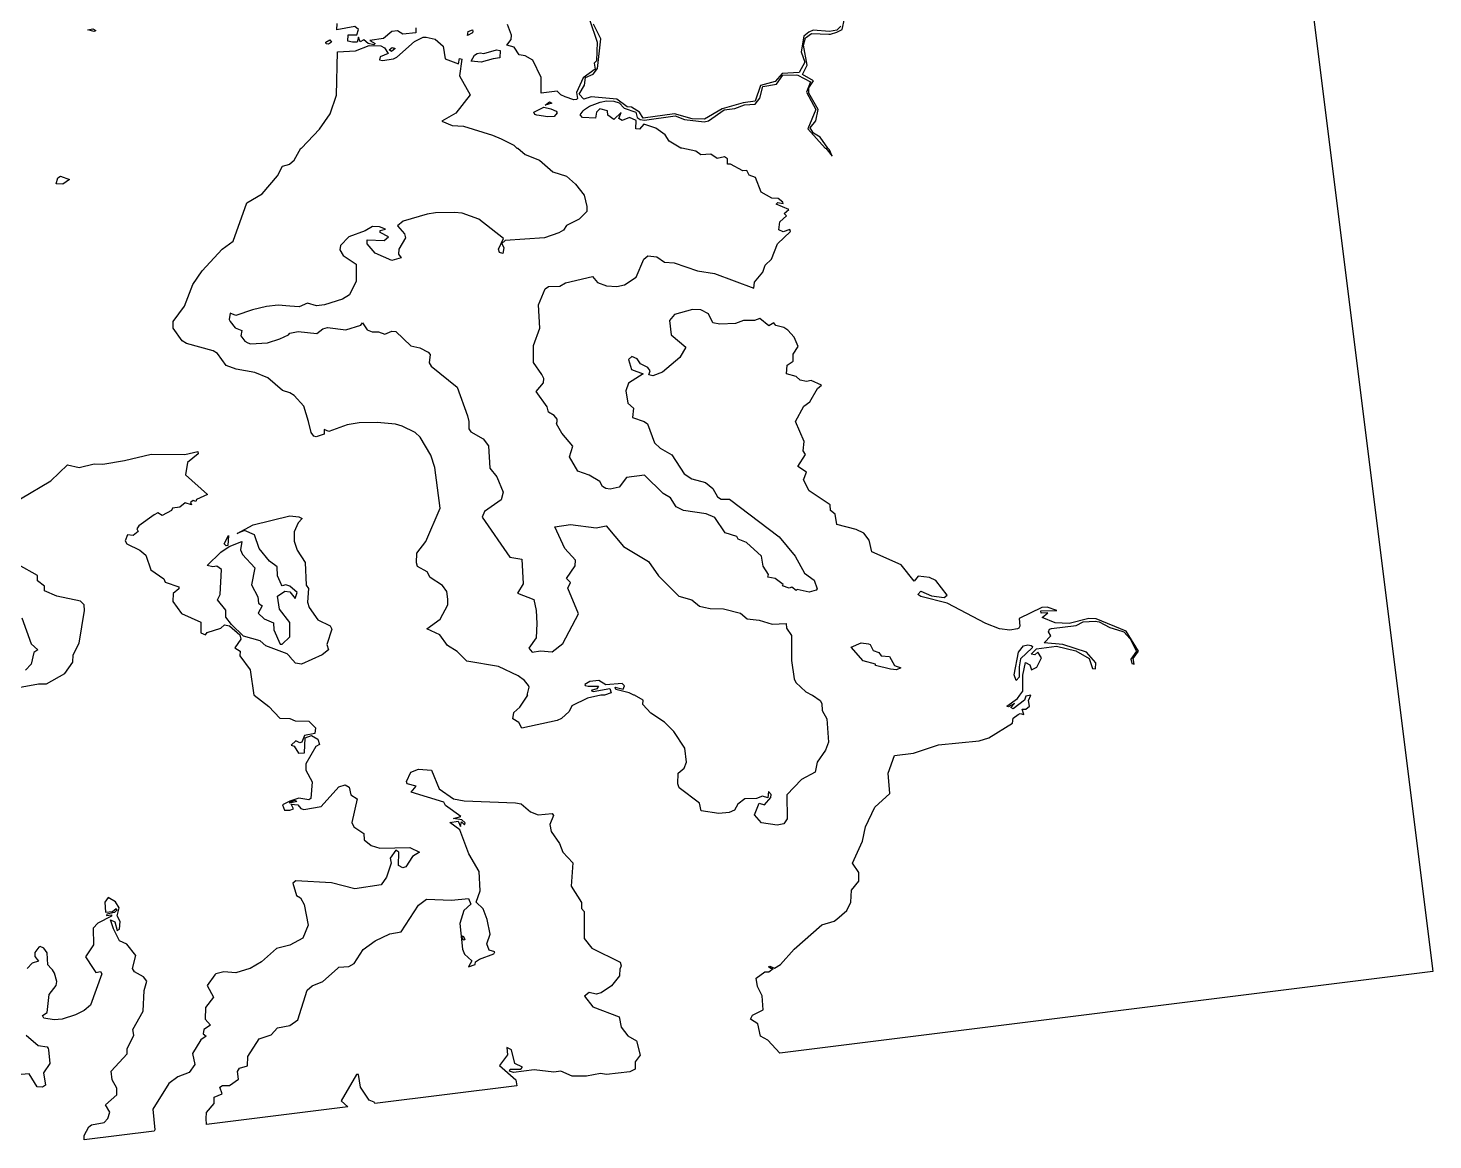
# Model space of a CAD drawing. Header units: inches. Extents: x -128.78 to -121.96, y 47.51 to 52.08.
# Drawn here: x -122.863 to -121.961, y 47.702 to 48.417 of the extents above; entities that cross this region are included whole.
import ezdxf

# ---------------------------------------------------------------- set-up
doc = ezdxf.new("R2010")
doc.units = ezdxf.units.IN
doc.header["$MEASUREMENT"] = 0
doc.layers.add('country_Clip', color=7, linetype='Continuous')

msp = doc.modelspace()

# ---------------------------------------------------------------- linework, layer by layer
at = {"layer": 'country_Clip'}
for points in [[(-122.10976, 49.00216), (-121.96083, 47.81071), (-122.38049, 47.75825), (-122.3881, 47.76659), (-122.39279, 47.76914), (-122.39444, 47.77707), (-122.39927, 47.78005), (-122.39793, 47.78249), (-122.39108, 47.78606), (-122.39177, 47.79506), (-122.39479, 47.8009), (-122.39557, 47.80641), (-122.38997, 47.81049), (-122.38741, 47.81041), (-122.38474, 47.8125), (-122.38614, 47.8125), (-122.38774, 47.81369), (-122.38679, 47.81404), (-122.38375, 47.81282), (-122.37999, 47.81511), (-122.37114, 47.82491), (-122.35352, 47.84055), (-122.34548, 47.84293), (-122.34375, 47.84431), (-122.33731, 47.8499), (-122.3347, 47.8551), (-122.33439, 47.86295), (-122.32974, 47.86872), (-122.32966, 47.87426), (-122.33367, 47.88035), (-122.32736, 47.8943), (-122.32537, 47.90364), (-122.3193, 47.91616), (-122.30978, 47.92499), (-122.31081, 47.938), (-122.30673, 47.94954), (-122.29451, 47.95092), (-122.27855, 47.95625), (-122.25236, 47.95892), (-122.24623, 47.96091), (-122.23101, 47.97018), (-122.23044, 47.97345), (-122.22733, 47.97581), (-122.22592, 47.9764), (-122.22372, 47.97583), (-122.22478, 47.97919), (-122.2224, 47.97915), (-122.21995, 47.98113), (-122.22055, 47.98479), (-122.21906, 47.98828), (-122.22237, 47.98752), (-122.22311, 47.98495), (-122.23051, 47.97948), (-122.23194, 47.9804), (-122.22963, 47.98292), (-122.23342, 47.98075), (-122.23451, 47.98116), (-122.22768, 47.98611), (-122.22615, 47.98828), (-122.22418, 47.9909), (-122.22437, 48.00099), (-122.22254, 48.00915), (-122.21988, 48.00765), (-122.21864, 48.00447), (-122.21536, 48.00618), (-122.21227, 48.01213), (-122.21454, 48.0158), (-122.21658, 48.01413), (-122.21889, 48.01469), (-122.21552, 48.01811), (-122.20269, 48.0198), (-122.19014, 48.01682), (-122.18157, 48.01179), (-122.17942, 48.00547), (-122.17758, 48.00507), (-122.1774, 48.00905), (-122.18348, 48.01589), (-122.19865, 48.02086), (-122.21062, 48.02186), (-122.20634, 48.02637), (-122.20774, 48.02884), (-122.20713, 48.03055), (-122.20596, 48.0311), (-122.19011, 48.03293), (-122.18548, 48.0354), (-122.17772, 48.0359), (-122.17521, 48.0354), (-122.16841, 48.03175), (-122.16077, 48.02945), (-122.15948, 48.02885), (-122.15537, 48.02447), (-122.15118, 48.01653), (-122.15488, 48.01133), (-122.1543, 48.00868), (-122.15286, 48.00815), (-122.15341, 48.01183), (-122.14993, 48.01656), (-122.15784, 48.02947), (-122.17726, 48.03731), (-122.18179, 48.03743), (-122.19444, 48.03439), (-122.20346, 48.03466), (-122.21182, 48.03821), (-122.20823, 48.04122), (-122.21242, 48.04083), (-122.21277, 48.04239), (-122.20237, 48.0426), (-122.20872, 48.04482), (-122.21201, 48.04462), (-122.22662, 48.03743), (-122.22619, 48.03251), (-122.22684, 48.03131), (-122.22764, 48.03087), (-122.23267, 48.02992), (-122.23932, 48.03082), (-122.2481, 48.03437), (-122.27281, 48.0474), (-122.28978, 48.05165), (-122.29169, 48.05301), (-122.28973, 48.05517), (-122.28288, 48.05203), (-122.2748, 48.0509), (-122.2729, 48.05244), (-122.28021, 48.06191), (-122.28425, 48.06383), (-122.29144, 48.06471), (-122.29407, 48.06155), (-122.30252, 48.07209), (-122.32119, 48.08026), (-122.32292, 48.08775), (-122.32654, 48.09233), (-122.33142, 48.09479), (-122.34375, 48.09793), (-122.34485, 48.10467), (-122.34788, 48.107), (-122.34801, 48.11066), (-122.36147, 48.11961), (-122.36524, 48.12654), (-122.36321, 48.13154), (-122.36882, 48.13523), (-122.36401, 48.14301), (-122.3654, 48.14526), (-122.36487, 48.15129), (-122.37044, 48.16406), (-122.36502, 48.17402), (-122.36111, 48.17678), (-122.35626, 48.18541), (-122.35354, 48.18758), (-122.3603, 48.19049), (-122.36335, 48.18978), (-122.3674, 48.19075), (-122.36989, 48.193), (-122.37616, 48.1948), (-122.3757, 48.20029), (-122.37181, 48.20299), (-122.37175, 48.20745), (-122.36854, 48.2123), (-122.37115, 48.21833), (-122.37525, 48.22284), (-122.37786, 48.22458), (-122.38304, 48.22589), (-122.38419, 48.22754), (-122.38754, 48.22554), (-122.39318, 48.23039), (-122.39666, 48.22895), (-122.40377, 48.22904), (-122.40891, 48.22719), (-122.41889, 48.22665), (-122.42347, 48.2276), (-122.42632, 48.23329), (-122.43122, 48.23594), (-122.43645, 48.23605), (-122.44818, 48.23283), (-122.45119, 48.22899), (-122.45019, 48.21976), (-122.44083, 48.21187), (-122.44467, 48.20535), (-122.4557, 48.19587), (-122.46208, 48.19341), (-122.46458, 48.1941), (-122.46376, 48.19658), (-122.46517, 48.19875), (-122.46986, 48.2012), (-122.472, 48.20433), (-122.47541, 48.20589), (-122.47754, 48.20402), (-122.4757, 48.19758), (-122.46831, 48.19471), (-122.4776, 48.18866), (-122.47925, 48.18382), (-122.47809, 48.1758), (-122.47444, 48.17261), (-122.47511, 48.16665), (-122.46761, 48.16406), (-122.46552, 48.16254), (-122.46084, 48.1505), (-122.45729, 48.14696), (-122.4497, 48.14268), (-122.44188, 48.13058), (-122.43691, 48.12728), (-122.42814, 48.12495), (-122.42347, 48.121), (-122.42054, 48.11579), (-122.41812, 48.11428), (-122.41282, 48.11413), (-122.38092, 48.08999), (-122.3705, 48.07759), (-122.36455, 48.06667), (-122.35825, 48.06208), (-122.35648, 48.05665), (-122.35712, 48.05568), (-122.36153, 48.05437), (-122.36933, 48.05619), (-122.36989, 48.05557), (-122.37264, 48.05757), (-122.37432, 48.05704), (-122.37865, 48.05857), (-122.37822, 48.05938), (-122.38342, 48.06318), (-122.3882, 48.06399), (-122.38764, 48.06575), (-122.39118, 48.07109), (-122.39217, 48.07766), (-122.40186, 48.08639), (-122.40718, 48.0885), (-122.40812, 48.0903), (-122.41543, 48.09255), (-122.42217, 48.10248), (-122.42774, 48.10488), (-122.44224, 48.10683), (-122.4471, 48.10935), (-122.45055, 48.11504), (-122.45528, 48.11795), (-122.46733, 48.12973), (-122.47902, 48.12803), (-122.48366, 48.12184), (-122.48942, 48.12061), (-122.49227, 48.12113), (-122.49426, 48.1224), (-122.49605, 48.12548), (-122.50292, 48.1297), (-122.51022, 48.13225), (-122.51546, 48.14134), (-122.51338, 48.14818), (-122.52045, 48.1566), (-122.52382, 48.16263), (-122.5235, 48.16406), (-122.52336, 48.16557), (-122.52539, 48.16796), (-122.52913, 48.17005), (-122.52991, 48.17356), (-122.53687, 48.18346), (-122.53217, 48.18903), (-122.53213, 48.19179), (-122.53325, 48.19429), (-122.53866, 48.20207), (-122.53874, 48.21299), (-122.53464, 48.22411), (-122.53539, 48.23917), (-122.53116, 48.24948), (-122.529, 48.2508), (-122.52183, 48.25115), (-122.51809, 48.25317), (-122.5008, 48.25722), (-122.49758, 48.25349), (-122.4917, 48.25142), (-122.4852, 48.25091), (-122.48011, 48.252), (-122.47271, 48.25696), (-122.46772, 48.26837), (-122.46528, 48.2706), (-122.45944, 48.2699), (-122.45445, 48.26649), (-122.44839, 48.26612), (-122.43337, 48.26092), (-122.42247, 48.25916), (-122.39705, 48.24991), (-122.39674, 48.25377), (-122.39122, 48.26007), (-122.38973, 48.26463), (-122.38567, 48.26851), (-122.38193, 48.27831), (-122.37362, 48.28634), (-122.37408, 48.2875), (-122.37821, 48.28602), (-122.38099, 48.28723), (-122.38047, 48.29242), (-122.37616, 48.29629), (-122.37761, 48.29787), (-122.37464, 48.30034), (-122.3827, 48.30391), (-122.38179, 48.30493), (-122.37828, 48.30417), (-122.37852, 48.30511), (-122.38157, 48.30736), (-122.38555, 48.30762), (-122.39241, 48.31147), (-122.39607, 48.32096), (-122.40019, 48.32242), (-122.40157, 48.32547), (-122.40421, 48.32532), (-122.41213, 48.32959), (-122.41408, 48.32943), (-122.41403, 48.33291), (-122.41598, 48.33419), (-122.42072, 48.33305), (-122.42463, 48.33585), (-122.43122, 48.33543), (-122.43434, 48.33795), (-122.44336, 48.33984), (-122.44402, 48.33984), (-122.45149, 48.3444), (-122.45415, 48.34831), (-122.46017, 48.35265), (-122.46773, 48.35513), (-122.47051, 48.35199), (-122.473, 48.35216), (-122.47273, 48.35768), (-122.47705, 48.35951), (-122.48164, 48.3576), (-122.48387, 48.35896), (-122.4824, 48.36267), (-122.48705, 48.35814), (-122.49084, 48.36093), (-122.49114, 48.36371), (-122.496, 48.36508), (-122.49829, 48.3629), (-122.49876, 48.35907), (-122.50713, 48.35957), (-122.50869, 48.36115), (-122.50679, 48.36389), (-122.5058, 48.36469), (-122.50268, 48.36672), (-122.49592, 48.36931), (-122.4917, 48.37018), (-122.48701, 48.3699), (-122.48372, 48.36883), (-122.48031, 48.36554), (-122.47293, 48.36303), (-122.47211, 48.35949), (-122.47019, 48.35829), (-122.46728, 48.35777), (-122.44756, 48.36048), (-122.44162, 48.35812), (-122.42911, 48.35666), (-122.42619, 48.35745), (-122.41611, 48.36435), (-122.40938, 48.36523), (-122.40314, 48.36755), (-122.39622, 48.36799), (-122.39329, 48.37186), (-122.39135, 48.37944), (-122.38254, 48.38089), (-122.3784, 48.38671), (-122.36966, 48.38699), (-122.36874, 48.38681), (-122.36064, 48.38235), (-122.3632, 48.37579), (-122.35729, 48.36455), (-122.36232, 48.35224), (-122.3513, 48.33984), (-122.35086, 48.33984), (-122.34672, 48.3347), (-122.34854, 48.33876), (-122.34962, 48.33984), (-122.35445, 48.34688), (-122.35885, 48.34944), (-122.36085, 48.35276), (-122.35735, 48.35737), (-122.35587, 48.3646), (-122.36174, 48.37515), (-122.36174, 48.37848), (-122.35876, 48.38313), (-122.3659, 48.38716), (-122.36274, 48.39304), (-122.3651, 48.40602), (-122.36389, 48.4108), (-122.3601, 48.41349), (-122.34895, 48.41301), (-122.34781, 48.41313), (-122.34375, 48.41434), (-122.34044, 48.41607), (-122.33883, 48.42287)], [(-122.5026, 48.42257), (-122.49785, 48.40799), (-122.49826, 48.39598), (-122.49971, 48.3944), (-122.49899, 48.39051), (-122.50685, 48.38494), (-122.51096, 48.37567), (-122.51036, 48.37178), (-122.51099, 48.37111), (-122.51274, 48.37094), (-122.5183, 48.37271), (-122.52106, 48.37399), (-122.52353, 48.37642), (-122.53365, 48.37506), (-122.53384, 48.38518), (-122.53903, 48.39636), (-122.54407, 48.39906), (-122.54798, 48.39968), (-122.55109, 48.40467), (-122.5559, 48.4059), (-122.553, 48.40966), (-122.5528, 48.41235), (-122.55527, 48.41918)], [(-122.81991, 48.41536), (-122.82101, 48.41473), (-122.82499, 48.41583), (-122.82178, 48.4165), (-122.81991, 48.41536)], [(-122.6143, 48.41724), (-122.6143, 48.41392), (-122.62265, 48.41301), (-122.62614, 48.41529), (-122.62972, 48.41487), (-122.63505, 48.41035), (-122.64375, 48.4089), (-122.64035, 48.40703), (-122.64125, 48.40631), (-122.64496, 48.40704), (-122.64774, 48.40949), (-122.65013, 48.40806), (-122.65116, 48.41122), (-122.65189, 48.40799), (-122.655, 48.40782), (-122.65801, 48.40862), (-122.65778, 48.41274), (-122.65218, 48.41255), (-122.65101, 48.4161), (-122.65344, 48.41792), (-122.66493, 48.41582), (-122.66481, 48.41987)], [(-122.5778, 48.41382), (-122.58117, 48.41223), (-122.58074, 48.41472), (-122.57789, 48.41578), (-122.57754, 48.41502), (-122.5778, 48.41382)], [(-122.34112, 48.41811), (-122.34375, 48.41574), (-122.34853, 48.41469), (-122.35901, 48.41555), (-122.36172, 48.41445), (-122.36497, 48.41168), (-122.36669, 48.40173), (-122.36443, 48.39498), (-122.36794, 48.38837), (-122.37887, 48.3878), (-122.38344, 48.38254), (-122.39284, 48.38001), (-122.39619, 48.36991), (-122.40387, 48.36892), (-122.41754, 48.36499), (-122.4287, 48.35833), (-122.4367, 48.35862), (-122.44806, 48.3618), (-122.46814, 48.35905), (-122.4705, 48.36283), (-122.47564, 48.36616), (-122.47851, 48.36634), (-122.48507, 48.37127), (-122.50167, 48.37272), (-122.50632, 48.37134), (-122.50926, 48.37457), (-122.50594, 48.38027), (-122.50522, 48.38513), (-122.50029, 48.38746), (-122.49762, 48.39099), (-122.49535, 48.41002), (-122.50019, 48.41955)], [(-122.66855, 48.40793), (-122.67043, 48.4067), (-122.6718, 48.40693), (-122.67211, 48.40798), (-122.66954, 48.40938), (-122.66855, 48.40793)], [(-122.6275, 48.40389), (-122.63, 48.40194), (-122.63139, 48.40306), (-122.62944, 48.40444), (-122.6275, 48.40389)], [(-122.56014, 48.40254), (-122.56027, 48.39796), (-122.56465, 48.39721), (-122.57229, 48.395), (-122.57861, 48.39562), (-122.57652, 48.39957), (-122.57486, 48.40065), (-122.57289, 48.40114), (-122.57064, 48.40072), (-122.56253, 48.40293), (-122.56014, 48.40254)], [(-122.52689, 48.36873), (-122.53108, 48.36752), (-122.52846, 48.36948), (-122.52689, 48.36873)], [(-122.5253, 48.36007), (-122.52941, 48.35983), (-122.53659, 48.36098), (-122.53771, 48.36135), (-122.53844, 48.36289), (-122.53198, 48.3661), (-122.52743, 48.36511), (-122.52402, 48.36354), (-122.52342, 48.36258), (-122.5253, 48.36007)], [(-122.83685, 48.31975), (-122.84107, 48.31674), (-122.84539, 48.31688), (-122.84427, 48.32063), (-122.84246, 48.32177), (-122.83685, 48.31975)], [(-122.86824, 48.11443), (-122.84885, 48.126), (-122.83816, 48.13626), (-122.83062, 48.13456), (-122.82087, 48.13692), (-122.81539, 48.1366), (-122.80145, 48.13898), (-122.78426, 48.14311), (-122.76269, 48.14289), (-122.75431, 48.1448), (-122.75411, 48.14326), (-122.76091, 48.13771), (-122.76222, 48.12984), (-122.74819, 48.11714), (-122.75518, 48.11402), (-122.75564, 48.11277), (-122.75727, 48.11332), (-122.75898, 48.11198), (-122.75838, 48.11057), (-122.76239, 48.11176), (-122.76593, 48.10902), (-122.77059, 48.10846), (-122.77118, 48.10688), (-122.77727, 48.10371), (-122.77994, 48.1054), (-122.7824, 48.10408), (-122.79227, 48.09717), (-122.79357, 48.09509), (-122.79264, 48.0934), (-122.79597, 48.09094), (-122.79953, 48.09135), (-122.80095, 48.08732), (-122.79997, 48.08559), (-122.79149, 48.08142), (-122.78771, 48.07817), (-122.78448, 48.06887), (-122.77626, 48.06292), (-122.77528, 48.06086), (-122.76663, 48.05786), (-122.76651, 48.05648), (-122.77013, 48.05351), (-122.77046, 48.04847), (-122.76475, 48.04063), (-122.7525, 48.03519), (-122.7524, 48.02836), (-122.74934, 48.02699), (-122.74822, 48.02855), (-122.73965, 48.03136), (-122.73715, 48.03354), (-122.7339, 48.03285), (-122.72744, 48.02691), (-122.7267, 48.02412), (-122.73045, 48.01876), (-122.72713, 48.01657), (-122.72742, 48.01356), (-122.72065, 48.00447), (-122.71825, 47.98828), (-122.71817, 47.98828), (-122.70865, 47.9809), (-122.70156, 47.97338), (-122.69531, 47.97322), (-122.69174, 47.97183), (-122.68309, 47.97152), (-122.67883, 47.96714), (-122.67912, 47.96367), (-122.68575, 47.96235), (-122.68755, 47.95796), (-122.68879, 47.95752), (-122.69136, 47.95898), (-122.69444, 47.95612), (-122.69252, 47.95535), (-122.68965, 47.9509), (-122.68573, 47.95126), (-122.68531, 47.96079), (-122.68137, 47.96225), (-122.67725, 47.95987), (-122.6762, 47.95658), (-122.67853, 47.95521), (-122.6849, 47.944), (-122.68484, 47.94009), (-122.68081, 47.93254), (-122.68164, 47.92183), (-122.68295, 47.92101), (-122.68949, 47.9221), (-122.69531, 47.9202), (-122.69984, 47.91783), (-122.69861, 47.91432), (-122.69531, 47.91434), (-122.69286, 47.91526), (-122.69442, 47.91811), (-122.69007, 47.91779), (-122.68818, 47.9153), (-122.68613, 47.91481), (-122.67509, 47.9166), (-122.66364, 47.92927), (-122.65965, 47.93062), (-122.65713, 47.92901), (-122.65607, 47.92409), (-122.65194, 47.9216), (-122.65537, 47.90646), (-122.65417, 47.90354), (-122.64768, 47.89941), (-122.64752, 47.89525), (-122.6429, 47.89165), (-122.6374, 47.88992), (-122.6182, 47.89029), (-122.61191, 47.88742), (-122.61631, 47.88463), (-122.62065, 47.87786), (-122.62263, 47.87729), (-122.62546, 47.87874), (-122.62511, 47.88739), (-122.62709, 47.88852), (-122.63079, 47.88357), (-122.63018, 47.88016), (-122.63306, 47.87127), (-122.63643, 47.86627), (-122.65348, 47.86382), (-122.66846, 47.86769), (-122.69136, 47.86886), (-122.69328, 47.86737), (-122.69088, 47.85953), (-122.68826, 47.85799), (-122.68606, 47.8536), (-122.68337, 47.84051), (-122.68686, 47.83207), (-122.69531, 47.82756), (-122.70374, 47.82534), (-122.71332, 47.81674), (-122.72066, 47.8125), (-122.72099, 47.8125), (-122.73001, 47.80972), (-122.73772, 47.8104), (-122.7428, 47.80904), (-122.74344, 47.8085), (-122.74822, 47.80156), (-122.74426, 47.79408), (-122.74945, 47.7875), (-122.74957, 47.78), (-122.74616, 47.77616), (-122.75049, 47.77336), (-122.75091, 47.77064), (-122.7489, 47.76907), (-122.75241, 47.76678), (-122.7578, 47.75797), (-122.75625, 47.75095), (-122.75994, 47.74571), (-122.76707, 47.74299), (-122.77286, 47.73865), (-122.78322, 47.7222), (-122.7819, 47.70888), (-122.78228, 47.70802), (-122.82735, 47.70239), (-122.82729, 47.7052), (-122.82431, 47.71089), (-122.82266, 47.71215), (-122.81459, 47.71363), (-122.81217, 47.71609), (-122.81095, 47.72022), (-122.81364, 47.72486), (-122.80641, 47.7314), (-122.80633, 47.73562), (-122.80928, 47.74101), (-122.80995, 47.74647), (-122.79971, 47.75767), (-122.79978, 47.76097), (-122.79537, 47.76971), (-122.79609, 47.77333), (-122.78944, 47.78523), (-122.78885, 47.79835), (-122.78708, 47.80445), (-122.78929, 47.80727), (-122.79505, 47.8104), (-122.79636, 47.8125), (-122.79423, 47.82094), (-122.79988, 47.82813), (-122.80455, 47.83032), (-122.80844, 47.83806), (-122.81046, 47.84394), (-122.8076, 47.84255), (-122.80622, 47.83692), (-122.80459, 47.83775), (-122.80429, 47.84279), (-122.80616, 47.84637), (-122.80486, 47.85159), (-122.80714, 47.85533), (-122.81189, 47.8583), (-122.81408, 47.85509), (-122.81373, 47.84871), (-122.80919, 47.84927), (-122.80673, 47.85102), (-122.80641, 47.84999), (-122.80776, 47.84865), (-122.81286, 47.84757), (-122.81309, 47.84664), (-122.8098, 47.8471), (-122.80969, 47.84622), (-122.8186, 47.84172), (-122.82167, 47.83852), (-122.82133, 47.82786), (-122.82642, 47.82016), (-122.82161, 47.8125), (-122.8199, 47.80991), (-122.81679, 47.81065), (-122.81591, 47.80905), (-122.82319, 47.78896), (-122.8273, 47.78562), (-122.83298, 47.78287), (-122.84146, 47.7799), (-122.84663, 47.77961), (-122.85331, 47.78071), (-122.85421, 47.78232), (-122.85112, 47.78435), (-122.84991, 47.79587), (-122.84529, 47.80168), (-122.84491, 47.80417), (-122.8465, 47.80956), (-122.84775, 47.81168), (-122.84853, 47.8125), (-122.84865, 47.8125), (-122.85067, 47.81488), (-122.85104, 47.82262), (-122.85328, 47.82571), (-122.85552, 47.8268), (-122.85638, 47.82637), (-122.85894, 47.82279), (-122.85898, 47.82026), (-122.85676, 47.81732), (-122.86066, 47.81596), (-122.86403, 47.8125)], [(-122.68984, 48.09908), (-122.69235, 48.0933), (-122.69235, 48.08722), (-122.69049, 48.08147), (-122.68535, 48.07352), (-122.68479, 48.05884), (-122.68323, 48.05675), (-122.68393, 48.04794), (-122.6827, 48.04452), (-122.67715, 48.03661), (-122.66929, 48.03287), (-122.66831, 48.0306), (-122.67145, 48.02073), (-122.67032, 48.01747), (-122.67436, 48.01424), (-122.68767, 48.00817), (-122.69155, 48.00884), (-122.69531, 48.01283), (-122.69531, 48.01311), (-122.69684, 48.01477), (-122.71053, 48.01988), (-122.71422, 48.0231), (-122.72488, 48.0261), (-122.73278, 48.03359), (-122.73638, 48.03828), (-122.73625, 48.04289), (-122.7417, 48.0496), (-122.74001, 48.05293), (-122.73921, 48.06898), (-122.74221, 48.07122), (-122.74462, 48.07065), (-122.74825, 48.07155), (-122.73958, 48.08011), (-122.73427, 48.08378), (-122.72601, 48.08699), (-122.72696, 48.08168), (-122.72566, 48.07871), (-122.71766, 48.07007), (-122.7198, 48.05907), (-122.71579, 48.05146), (-122.71536, 48.04726), (-122.71289, 48.04564), (-122.71566, 48.04097), (-122.71167, 48.03737), (-122.70579, 48.03471), (-122.70551, 48.03016), (-122.70151, 48.02107), (-122.70019, 48.02106), (-122.69531, 48.02567), (-122.69531, 48.02596), (-122.69531, 48.03488), (-122.7019, 48.04343), (-122.70315, 48.05186), (-122.69848, 48.05503), (-122.69531, 48.05469), (-122.69172, 48.05032), (-122.69058, 48.05427), (-122.69531, 48.05832), (-122.69768, 48.05912), (-122.70012, 48.05857), (-122.70059, 48.05925), (-122.70319, 48.0649), (-122.70331, 48.07079), (-122.70819, 48.07439), (-122.71487, 48.08245), (-122.71799, 48.09134), (-122.72437, 48.09399), (-122.72904, 48.09216), (-122.7187, 48.09761), (-122.69531, 48.10352), (-122.68947, 48.10293), (-122.68739, 48.1017), (-122.68984, 48.09908)], [(-122.73503, 48.08438), (-122.73614, 48.08429), (-122.73736, 48.08554), (-122.73457, 48.09076), (-122.73503, 48.08438)], [(-122.86964, 47.9931), (-122.8566, 47.99561), (-122.85156, 47.99552), (-122.8398, 48.00211), (-122.83465, 48.00949), (-122.83435, 48.01412), (-122.83047, 48.02164), (-122.8271, 48.04256), (-122.82732, 48.04636), (-122.82981, 48.04855), (-122.84486, 48.05193), (-122.85273, 48.05533), (-122.85281, 48.05822), (-122.85727, 48.06177), (-122.85737, 48.06521), (-122.86963, 48.07193)], [(-122.86732, 48.03788), (-122.86142, 48.02128), (-122.8571, 48.01731), (-122.8596, 48.01566), (-122.86135, 48.00825), (-122.86494, 48.00421)], [(-122.30271, 48.00585), (-122.30552, 48.00459), (-122.30932, 48.00488), (-122.31887, 48.00731), (-122.31887, 48.00812), (-122.32679, 48.01035), (-122.33465, 48.01913), (-122.32824, 48.02179), (-122.3235, 48.02127), (-122.32233, 48.0209), (-122.32036, 48.01691), (-122.31675, 48.01559), (-122.31533, 48.01356), (-122.31001, 48.01299), (-122.3067, 48.00739), (-122.30271, 48.00585)], [(-122.22666, 47.99988), (-122.22848, 47.99772), (-122.22978, 48.00125), (-122.22709, 48.01597), (-122.22393, 48.01992), (-122.221, 48.02062), (-122.21885, 48.02017), (-122.21799, 48.01942), (-122.21839, 48.01875), (-122.22583, 48.01164), (-122.22666, 48.00634), (-122.22666, 47.99988)], [(-122.69073, 47.91982), (-122.69531, 47.91881), (-122.69531, 47.91936), (-122.69207, 47.92065), (-122.69073, 47.91982)], [(-122.58278, 47.83121), (-122.58346, 47.83083), (-122.58463, 47.83226), (-122.58376, 47.83352), (-122.58278, 47.83121)], [(-122.86455, 47.76962), (-122.85692, 47.76314), (-122.85121, 47.7623), (-122.85049, 47.76106), (-122.85026, 47.76029), (-122.84935, 47.75153), (-122.85339, 47.74558), (-122.85212, 47.73755), (-122.85406, 47.73626), (-122.85756, 47.7364), (-122.86268, 47.74481), (-122.87298, 47.74398)]]:
    msp.add_lwpolyline(points, dxfattribs=at)
for points in [[(-122.59544, 48.39719), (-122.58682, 48.39408), (-122.58624, 48.39749), (-122.5847, 48.39705), (-122.58619, 48.38632), (-122.57934, 48.37406), (-122.58854, 48.36237), (-122.59756, 48.35706), (-122.59091, 48.35438), (-122.58367, 48.354), (-122.56507, 48.34816), (-122.55934, 48.34576), (-122.55137, 48.34183), (-122.54932, 48.33984), (-122.54883, 48.33984), (-122.54409, 48.33579), (-122.5349, 48.33202), (-122.52626, 48.32462), (-122.51757, 48.32186), (-122.51162, 48.31671), (-122.50603, 48.30952), (-122.50446, 48.30232), (-122.50441, 48.29905), (-122.50932, 48.29412), (-122.5174, 48.29), (-122.51939, 48.28716), (-122.52247, 48.28536), (-122.53152, 48.2821), (-122.55682, 48.28049), (-122.55905, 48.27853), (-122.55766, 48.2758), (-122.55827, 48.27206), (-122.56041, 48.27283), (-122.56119, 48.27497), (-122.55789, 48.2818), (-122.57384, 48.29409), (-122.58455, 48.29793), (-122.58945, 48.29852), (-122.60164, 48.29819), (-122.60705, 48.29728), (-122.62243, 48.29283), (-122.62604, 48.28982), (-122.62144, 48.28472), (-122.62093, 48.28217), (-122.62517, 48.27497), (-122.62539, 48.27159), (-122.62374, 48.26924), (-122.62975, 48.26765), (-122.64048, 48.27226), (-122.64546, 48.27834), (-122.64558, 48.28088), (-122.63466, 48.28043), (-122.6318, 48.28278), (-122.63725, 48.28557), (-122.6372, 48.28686), (-122.63383, 48.28783), (-122.63758, 48.28929), (-122.64218, 48.28949), (-122.64692, 48.28657), (-122.65738, 48.28289), (-122.66259, 48.27731), (-122.66299, 48.27443), (-122.66095, 48.27084), (-122.65264, 48.26518), (-122.65267, 48.25422), (-122.65685, 48.24544), (-122.66143, 48.24275), (-122.67291, 48.23921), (-122.67807, 48.23846), (-122.68392, 48.24018), (-122.6892, 48.2379), (-122.69531, 48.23828), (-122.70264, 48.23884), (-122.71017, 48.23797), (-122.71918, 48.23582), (-122.72983, 48.23219), (-122.73357, 48.23367), (-122.73422, 48.22965), (-122.73349, 48.22837), (-122.73032, 48.22425), (-122.72611, 48.22253), (-122.72669, 48.2192), (-122.72414, 48.21585), (-122.72223, 48.21469), (-122.72049, 48.21406), (-122.70961, 48.21464), (-122.70166, 48.21721), (-122.69603, 48.21988), (-122.69531, 48.22098), (-122.69531, 48.22098), (-122.68993, 48.22203), (-122.67784, 48.22067), (-122.67409, 48.22376), (-122.67091, 48.22456), (-122.65917, 48.22297), (-122.64955, 48.22604), (-122.64859, 48.22743), (-122.64546, 48.22294), (-122.64229, 48.22183), (-122.63821, 48.22181), (-122.63416, 48.22029), (-122.62968, 48.22212), (-122.62708, 48.22196), (-122.61739, 48.21277), (-122.61167, 48.21143), (-122.60632, 48.20859), (-122.60496, 48.20717), (-122.60563, 48.20186), (-122.60446, 48.19972), (-122.58764, 48.18615), (-122.5811, 48.16778), (-122.58022, 48.16406), (-122.58011, 48.15947), (-122.57882, 48.15757), (-122.57106, 48.15297), (-122.56762, 48.14846), (-122.56681, 48.1341), (-122.56213, 48.12854), (-122.55812, 48.11866), (-122.5594, 48.11381), (-122.57012, 48.10626), (-122.57164, 48.10267), (-122.55389, 48.07688), (-122.54606, 48.07555), (-122.54522, 48.05988), (-122.54888, 48.05369), (-122.5385, 48.04981), (-122.53696, 48.04272), (-122.53653, 48.0344), (-122.53688, 48.02498), (-122.54173, 48.01838), (-122.53956, 48.0158), (-122.53421, 48.01669), (-122.52664, 48.01619), (-122.51976, 48.02141), (-122.50978, 48.04042), (-122.51665, 48.057), (-122.5148, 48.06061), (-122.51742, 48.06326), (-122.51189, 48.07139), (-122.51167, 48.07493), (-122.51843, 48.08259), (-122.52498, 48.09648), (-122.51483, 48.09787), (-122.49834, 48.09577), (-122.49199, 48.09707), (-122.4809, 48.08389), (-122.46469, 48.07408), (-122.45826, 48.06496), (-122.44528, 48.0519), (-122.43691, 48.04946), (-122.43191, 48.04553), (-122.42933, 48.0447), (-122.42522, 48.04384), (-122.41656, 48.04378), (-122.40561, 48.04099), (-122.40135, 48.03724), (-122.39359, 48.03634), (-122.38526, 48.03384), (-122.37625, 48.03428), (-122.37616, 48.03136), (-122.37299, 48.02662), (-122.37282, 48.01052), (-122.3713, 47.99863), (-122.37015, 47.99642), (-122.36372, 47.99041), (-122.35954, 47.98828), (-122.35948, 47.98814), (-122.3544, 47.98487), (-122.35336, 47.98281), (-122.3533, 47.97843), (-122.35011, 47.97313), (-122.3492, 47.95808), (-122.35103, 47.95279), (-122.35632, 47.94513), (-122.35769, 47.93873), (-122.36656, 47.93396), (-122.37584, 47.92423), (-122.37579, 47.90865), (-122.37787, 47.90546), (-122.38213, 47.90465), (-122.39209, 47.90628), (-122.39658, 47.91143), (-122.39375, 47.91877), (-122.39017, 47.91771), (-122.38629, 47.92241), (-122.38592, 47.92439), (-122.38769, 47.92638), (-122.38816, 47.92235), (-122.3915, 47.92332), (-122.39537, 47.92178), (-122.40298, 47.92156), (-122.40729, 47.91817), (-122.40946, 47.91425), (-122.4129, 47.91274), (-122.41957, 47.91214), (-122.43103, 47.91397), (-122.43191, 47.91891), (-122.4451, 47.92867), (-122.44593, 47.93132), (-122.44568, 47.93813), (-122.4419, 47.94128), (-122.44026, 47.94513), (-122.44149, 47.95414), (-122.44852, 47.96494), (-122.45458, 47.97092), (-122.46328, 47.97668), (-122.46835, 47.98228), (-122.46825, 47.98512), (-122.47382, 47.98828), (-122.47429, 47.98828), (-122.47719, 47.98963), (-122.48583, 47.99198), (-122.48613, 47.99346), (-122.481, 47.99205), (-122.48023, 47.99423), (-122.48163, 47.99584), (-122.49214, 47.99486), (-122.49663, 47.99761), (-122.50248, 47.99708), (-122.50578, 47.99515), (-122.50551, 47.9944), (-122.50344, 47.99395), (-122.49687, 47.99408), (-122.49791, 47.9922), (-122.50155, 47.99126), (-122.50038, 47.9906), (-122.48972, 47.99247), (-122.48868, 47.98966), (-122.49304, 47.98828), (-122.49543, 47.98828), (-122.50397, 47.98637), (-122.51409, 47.9814), (-122.51568, 47.97778), (-122.52057, 47.97321), (-122.52341, 47.97203), (-122.54622, 47.9671), (-122.5481, 47.97058), (-122.55189, 47.97309), (-122.5514, 47.97705), (-122.54743, 47.98046), (-122.54239, 47.98828), (-122.54268, 47.98828), (-122.54153, 47.99338), (-122.54193, 47.9944), (-122.54451, 47.99765), (-122.54859, 48.00066), (-122.56118, 48.00663), (-122.58148, 48.01006), (-122.58776, 48.01632), (-122.59401, 48.02023), (-122.59885, 48.027), (-122.60721, 48.03091), (-122.5986, 48.03709), (-122.5936, 48.04622), (-122.59367, 48.04992), (-122.59443, 48.05479), (-122.59708, 48.05881), (-122.60516, 48.06387), (-122.60696, 48.0674), (-122.61311, 48.07096), (-122.61388, 48.07322), (-122.61369, 48.07945), (-122.60779, 48.0871), (-122.5986, 48.10845), (-122.60202, 48.13454), (-122.60472, 48.14238), (-122.61155, 48.15414), (-122.61471, 48.15707), (-122.62296, 48.16113), (-122.62733, 48.16245), (-122.63917, 48.16341), (-122.65077, 48.16319), (-122.65828, 48.1619), (-122.67022, 48.15769), (-122.67315, 48.15897), (-122.67322, 48.15594), (-122.67836, 48.15436), (-122.67988, 48.15476), (-122.68145, 48.15706), (-122.68321, 48.16406), (-122.68632, 48.17395), (-122.69243, 48.18091), (-122.69531, 48.18248), (-122.6999, 48.18407), (-122.70944, 48.19222), (-122.71769, 48.19569), (-122.72977, 48.19776), (-122.73605, 48.20011), (-122.74171, 48.20783), (-122.74441, 48.20948), (-122.76162, 48.21432), (-122.76429, 48.21604), (-122.77024, 48.22418), (-122.77018, 48.22838), (-122.76288, 48.23825), (-122.75761, 48.25209), (-122.75149, 48.26101), (-122.73879, 48.27484), (-122.73154, 48.27993), (-122.72289, 48.30459), (-122.71292, 48.31045), (-122.70306, 48.32194), (-122.69992, 48.32814), (-122.69531, 48.32952), (-122.69531, 48.3298), (-122.69248, 48.33216), (-122.6882, 48.33984), (-122.68776, 48.33984), (-122.67622, 48.35197), (-122.6694, 48.3619), (-122.66515, 48.37381), (-122.6646, 48.4018), (-122.65312, 48.40226), (-122.6443, 48.4057), (-122.63678, 48.40563), (-122.6344, 48.40427), (-122.63205, 48.40057), (-122.63715, 48.3984), (-122.63762, 48.39661), (-122.6357, 48.39623), (-122.62865, 48.39727), (-122.62657, 48.39835), (-122.61504, 48.40841), (-122.60951, 48.41106), (-122.60752, 48.41122), (-122.60181, 48.40993), (-122.59679, 48.40531)], [(-122.54051, 47.91325), (-122.5357, 47.91123), (-122.52664, 47.91224), (-122.52587, 47.91085), (-122.52815, 47.90514), (-122.52738, 47.90054), (-122.52192, 47.89296), (-122.51988, 47.88734), (-122.5135, 47.88054), (-122.51444, 47.86542), (-122.50787, 47.85501), (-122.50785, 47.85115), (-122.50609, 47.84926), (-122.50615, 47.83187), (-122.5012, 47.82553), (-122.48302, 47.81661), (-122.48225, 47.81435), (-122.48296, 47.8125), (-122.4833, 47.8125), (-122.48334, 47.8079), (-122.48854, 47.8014), (-122.49529, 47.79682), (-122.49845, 47.7961), (-122.5028, 47.79721), (-122.50597, 47.79488), (-122.50048, 47.78795), (-122.48353, 47.78142), (-122.48242, 47.77479), (-122.47796, 47.76919), (-122.4725, 47.76599), (-122.47014, 47.75696), (-122.47337, 47.75267), (-122.47325, 47.74791), (-122.47672, 47.74622), (-122.49186, 47.74433), (-122.49572, 47.74505), (-122.50469, 47.74333), (-122.51373, 47.74334), (-122.52112, 47.74658), (-122.5256, 47.74589), (-122.53816, 47.74742), (-122.55161, 47.74569), (-122.55404, 47.74652), (-122.55363, 47.74793), (-122.54678, 47.74782), (-122.54571, 47.74922), (-122.55072, 47.75145), (-122.5527, 47.76026), (-122.5557, 47.76177), (-122.5554, 47.75715), (-122.56047, 47.75031), (-122.54998, 47.7409), (-122.54947, 47.73713), (-122.64065, 47.72573), (-122.64108, 47.72667), (-122.64433, 47.72786), (-122.64987, 47.73626), (-122.65106, 47.74439), (-122.65238, 47.74439), (-122.66224, 47.72747), (-122.65803, 47.72356), (-122.74885, 47.7122), (-122.74898, 47.7161), (-122.74873, 47.72001), (-122.74384, 47.72571), (-122.74393, 47.72981), (-122.73879, 47.73208), (-122.74016, 47.73632), (-122.73849, 47.73733), (-122.73393, 47.73746), (-122.72829, 47.74148), (-122.72878, 47.74643), (-122.72747, 47.74853), (-122.72233, 47.74992), (-122.72218, 47.75602), (-122.71493, 47.76745), (-122.70722, 47.76987), (-122.70309, 47.77437), (-122.69531, 47.77596), (-122.68997, 47.77947), (-122.68415, 47.79858), (-122.68095, 47.80133), (-122.67409, 47.80415), (-122.66467, 47.8125), (-122.6637, 47.81348), (-122.65725, 47.81384), (-122.6538, 47.81586), (-122.64815, 47.82486), (-122.64029, 47.83032), (-122.63107, 47.83478), (-122.62372, 47.83609), (-122.61256, 47.85326), (-122.60748, 47.85702), (-122.59131, 47.85638), (-122.58038, 47.8576), (-122.57882, 47.85397), (-122.5834, 47.8498), (-122.5859, 47.84143), (-122.58431, 47.82496), (-122.58298, 47.82179), (-122.57822, 47.81749), (-122.58052, 47.81372), (-122.57605, 47.81517), (-122.57594, 47.81687), (-122.57341, 47.81856), (-122.5642, 47.822), (-122.56358, 47.82319), (-122.56708, 47.82435), (-122.5687, 47.82836), (-122.5666, 47.83455), (-122.56847, 47.84399), (-122.5711, 47.85084), (-122.57542, 47.85528), (-122.57284, 47.86248), (-122.5736, 47.87493), (-122.58016, 47.88634), (-122.58607, 47.90174), (-122.59249, 47.90639), (-122.58708, 47.90729), (-122.58551, 47.90375), (-122.58482, 47.90676), (-122.58302, 47.905), (-122.58254, 47.90618), (-122.58465, 47.90818), (-122.59015, 47.90904), (-122.58525, 47.91027), (-122.59513, 47.91738), (-122.59629, 47.91955), (-122.61732, 47.92589), (-122.61408, 47.92983), (-122.61979, 47.93123), (-122.62034, 47.93283), (-122.61742, 47.93865), (-122.61257, 47.94078), (-122.60429, 47.94013), (-122.59926, 47.92801), (-122.59001, 47.92154), (-122.58319, 47.92023), (-122.55019, 47.91905), (-122.54659, 47.91834)]]:
    msp.add_lwpolyline(points, close=True, dxfattribs=at)

doc.saveas('drawing.dxf')
